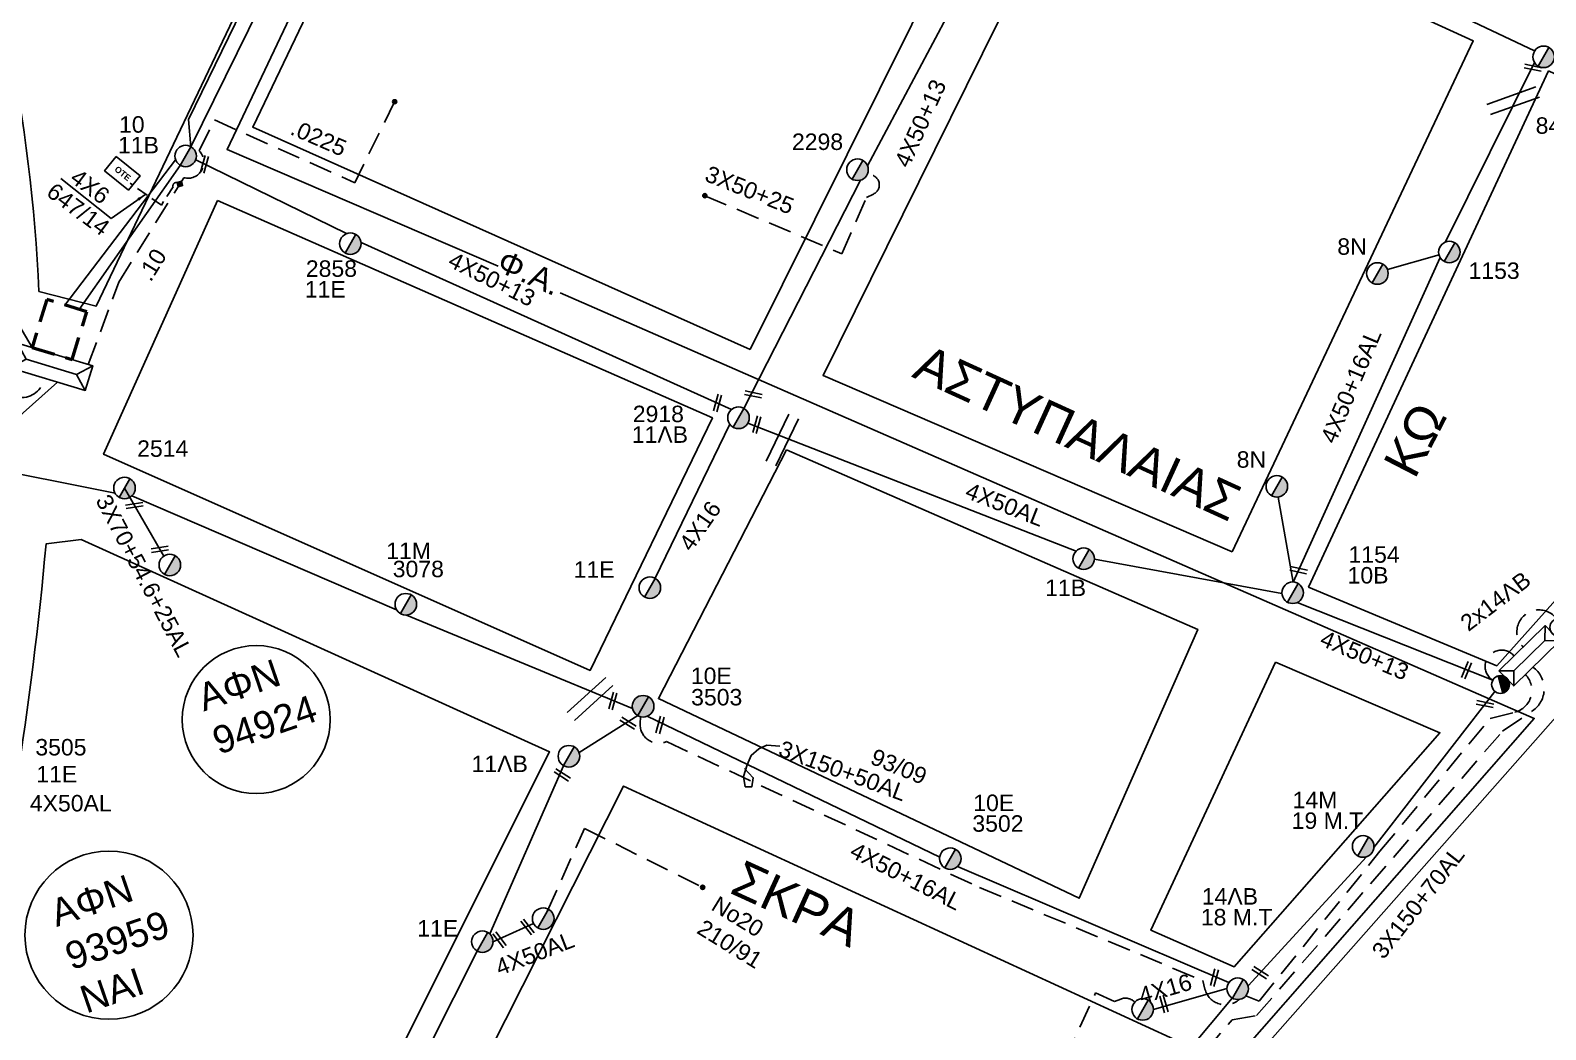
# Model space of a CAD drawing. Header units: millimetres. Extents: x 898 to 3196, y 765 to 1779.
# Drawn here: x 1435.7 to 1601.3, y 1280.9 to 1390.2 of the extents above; entities that cross this region are included whole.
import ezdxf
from ezdxf.enums import TextEntityAlignment as Align

# ---------------------------------------------------------------- set-up
doc = ezdxf.new("R2010")
doc.units = ezdxf.units.MM
doc.linetypes.add('DASHED', pattern=[19.05, 12.7, -6.35])
for name, color, linetype in [('Pillar', 7, 'Continuous'), ('Pillar OTE', 7, 'Continuous'), ('Άγνωστα', 7, 'Continuous'), ('Γέφυρες Εναερίου Δικτύου', 7, 'DASHED'), ('Γυμνά εναέρια ΧΤ (3Φ)   4x50AL', 7, 'Continuous'), ('Γυμνά εναέρια ΧΤ και ΦΟΠ (3Φ)   4x50+16AL', 7, 'Continuous'), ('Εναέρια παροχή ΧΤ 4x16', 7, 'SYN_LINE'), ('Επιγραφές - Σχήματα', 7, 'Continuous'), ('Καλώδια ΧΤ   3x150+50AL', 7, 'DASHED'), ('Καλώδια ΧΤ   3x150+70AL', 7, 'DASHED'), ('Καλώδια ΧΤ   3x48+38+16.5', 7, 'DASHED'), ('Καλώδια ΧΤ   3x50+25', 7, 'SYN_LINE'), ('Καλώδια ΧΤ   4x50+13', 7, 'SYN_LINE'), ('Μηχανική τομή', 7, 'Continuous'), ('Στύλος Ξύλινος', 7, 'Continuous'), ('Στύλος Ξύλινος @ 1', 7, 'Continuous'), ('Στύλος ΦΜ', 7, 'Continuous'), ('Στύλος ΦΜ @ 1', 7, 'Continuous'), ('Συνδέσεις', 7, 'Continuous'), ('Συνεστραμμένα ΧΤ   3x70+54.6+25AL', 7, 'SYN_LINE'), ('Τομή', 7, 'Continuous'), ('Υποσταθμός εναέριος 2 στύλων', 7, 'Continuous'), ('Υποσταθμός πόλεως', 7, 'Continuous'), ('Υπόβαθρο ΔΕΗ', 7, 'Continuous'), ('Υπόγεια Καλώδια Δικτύου ΧΤ   .10', 7, 'DASHED'), ('Υπόγεια καλώδια Παροχών ΧΤ   .0225', 7, 'DASHED'), ('Υπόγεια καλώδια Παροχών ΧΤ   4x6', 7, 'DASHED')]:
    doc.layers.add(name, color=color, linetype=linetype)
doc.styles.add('ar', font='arial.ttf')
doc.styles.get("Standard").update_dxf_attribs({"font": 'arial.ttf'})
doc.linetypes.add('SYN_LINE', pattern='A,0.5,-0.0001,["/\\/\\/\\/",Standard,S=0.1,R=0,X=0,Y=-0.05],-0.25', length=0.7501)
doc.dimstyles.new('ISO-25', dxfattribs={"dimtxt": 2.5, "dimasz": 2.5, "dimexe": 1.25, "dimexo": 0.625, "dimtad": 1, "dimtxsty": 'Standard', "dimcen": 2.5, "dimadec": 0, "dimazin": 0, "dimtfac": 1, "dimtmove": 0, "dimatfit": 3, "dimfxl": 1, "dimarcsym": 0})

# ---------------------------------------------------------------- blocks, each defined once
blk = doc.blocks.new('ΥΠΟΣΤΑΘΜΟΣ ΕΝΑΕΡΙΟΣ ΕΠΙ 2 ΣΤΥΛΩΝ')
at = {"layer": 'Υποσταθμός εναέριος 2 στύλων', "linetype": 'Continuous'}
for points in [[(-11.97, -2.11, 0.574793), (-8.45, -0.07, 0.268822), (-9.64, 1.98)], [(9.68, -2.15, 0.574793), (13.19, -0.1, 0.268822), (12.01, 1.95)]]:
    blk.add_hatch(color=256, dxfattribs=at).paths.add_polyline_path(points)
for p, q in [((-11.97, -2.11), (-9.64, 1.98)), ((9.68, -2.15), (12.01, 1.95))]:
    blk.add_line(p, q, dxfattribs=at)
for centre in [(-10.81, -0.07), (10.84, -0.1)]:
    blk.add_circle(centre, 2.36, dxfattribs=at)
at = {"layer": 'Υποσταθμός πόλεως', "linetype": 'Continuous', "ltscale": 40}
blk.add_lwpolyline([(-8.57, 2.82), (8.57, 2.82), (8.57, -2.82), (-8.57, -2.82)], close=True, dxfattribs=at)
for points in [[(-5.75, 0), (-8.57, 2.82)], [(-8.57, -2.82), (-5.75, 0)], [(-5.75, 0), (5.75, 0)], [(5.75, 0), (8.57, 2.82)], [(8.57, -2.82), (5.75, 0)]]:
    blk.add_lwpolyline(points, dxfattribs=at)
at = {"layer": 'Υποσταθμός εναέριος 2 στύλων', "ltscale": 40, "flags": 1}
for tag, p in [('ΜΕΤΑΣΧΗΜΑΤΙΣΜΟΣ', (14.09, 2.51)), ('ΙΣΧΥΣ', (14.07, -0.28)), ('ΑΡΙΘΜΟΣ', (14.19, -3))]:
    blk.add_attdef(tag, p, '', height=1.8, dxfattribs=at)
blk = doc.blocks.new('Pillar')
at = {"layer": 'Υποσταθμός πόλεως', "linetype": 'Continuous', "ltscale": 40}
blk.add_lwpolyline([(-8.57, 2.82), (8.57, 2.82), (8.57, -2.82), (-8.57, -2.82)], close=True, dxfattribs=at)
for points in [[(-5.75, 0), (-8.57, 2.82)], [(-8.57, -2.82), (-5.75, 0)], [(-5.75, 0), (5.75, 0)], [(5.75, 0), (8.57, 2.82)], [(8.57, -2.82), (5.75, 0)]]:
    blk.add_lwpolyline(points, dxfattribs=at)
at = {"layer": 'Pillar', "ltscale": 40}
blk.add_attdef('PILLAR', (-5.74, 3.71), '', height=2.52, dxfattribs=at)
blk = doc.blocks.new('ΥΠΑΡΧΩΝ ΤΣΙΜΕΝΤΕΝΙΟΣ ΣΤΥΛΟΣ')
at = {"layer": 'Στύλος ΦΜ'}
blk.add_hatch(color=7, dxfattribs=at).paths.add_polyline_path([(-1.29, -2.28, 0.574793), (2.62, 0, 0.268822), (1.3, 2.27)])
at = {"layer": 'Στύλος ΦΜ', "color": 7}
blk.add_line((-1.29, -2.28), (1.3, 2.27), dxfattribs=at)
blk.add_circle((0, 0), 2.62, dxfattribs=at)
at = {"layer": 'Στύλος ΦΜ', "flags": 4}
for tag, p in [('ΑΡΙΘΜΟΣ', (-4.68, 8.05)), ('ΤΥΠΟΣ', (-4.91, 3.03))]:
    blk.add_attdef(tag, p, '', height=4, dxfattribs=at)
blk = doc.blocks.new('ΥΠΑΡΧΩΝ ΞΥΛΙΝΟΣ ΣΤΥΛΟΣ')
at = {"layer": 'Στύλος Ξύλινος'}
h = blk.add_hatch(color=7, dxfattribs=at)
h.paths.add_polyline_path([(-2.62, 0, 0.270008), (-1.29, -2.28), (1.3, 2.27, 0.576266)])
h.paths.add_polyline_path([(-1.29, -2.28, 0.574793), (2.62, 0, 0.268822), (1.3, 2.27)])
at = {"layer": 'Στύλος Ξύλινος', "color": 7}
blk.add_line((-1.29, -2.28), (1.3, 2.27), dxfattribs=at)
blk.add_circle((0, 0), 2.62, dxfattribs=at)
at = {"layer": 'Στύλος Ξύλινος', "flags": 4}
for tag, p in [('ΑΡΙΘΜΟΣ', (-4.91, 8.6)), ('ΤΥΠΟΣ', (-4.85, 3.39))]:
    blk.add_attdef(tag, p, '', height=4, dxfattribs=at)
blk = doc.blocks.new('ΤΟΜΗ')
at = {"layer": 'Τομή', "ltscale": 40}
for p, q in [((-5.68, 0), (5.68, 0)), ((5.68, -2.33), (-5.68, -2.33))]:
    blk.add_line(p, q, dxfattribs=at)
blk = doc.blocks.new('A$C76D1674A')
at = {"layer": 'Τομή', "xscale": 0.5, "yscale": 0.5, "zscale": 0.5}
blk.add_blockref('ΤΟΜΗ', (2.84, 1.17), dxfattribs=at)
blk = doc.blocks.new('_ΣΥΝΔΕΣΗ')
at = {"layer": 'Συνδέσεις', "linetype": 'SYN_LINE', "ltscale": 40}
blk.add_hatch(color=256, dxfattribs=at).paths.add_polyline_path([(0.5, -0.01, 1), (-0.5, -0.01, 1)])
at = {"layer": 'Συνδέσεις'}
blk.add_circle((0, -0.01), 0.5, dxfattribs=at)
blk = doc.blocks.new('ΜΗΧΑΝΙΚΗ ΤΟΜΗ')
at = {"layer": 'Μηχανική τομή', "ltscale": 40}
for p, q in [((-1.89, 0.78), (1.89, 0.78)), ((1.89, 0), (-1.89, 0))]:
    blk.add_line(p, q, dxfattribs=at)
blk = doc.blocks.new('PILLAR ΟΤΕ')
at = {"layer": 'Pillar OTE', "ltscale": 40}
blk.add_lwpolyline([(-3.31, 2.02), (3.39, 2.02), (3.39, -1.99), (-3.31, -1.99)], close=True, dxfattribs=at)
at = {"layer": 'Pillar OTE', "insert": (-1.81, 0.71), "char_height": 1.3575, "width": 109.961, "attachment_point": 1}
blk.add_mtext('{\\fArial|b1|i0|c161|p34;OTE}', dxfattribs=at)
blk = doc.blocks.new('TSONTA XT1')
at = {"ltscale": 40}
h = blk.add_hatch(color=256, dxfattribs=at)
h.dxf.hatch_style = 1
h.paths.add_polyline_path([(595.96, 2487.66), (597.07, 2488.77), (595.96, 2489.87), (594.85, 2488.77)])
blk.add_lwpolyline([(594.85, 2488.77), (595.96, 2489.87), (597.07, 2488.77), (595.96, 2487.66)], close=True, dxfattribs=at)

msp = doc.modelspace()

# ---------------------------------------------------------------- linework, layer by layer
at = {"layer": 'Άγνωστα', "linetype": 'SYN_LINE', "ltscale": 5}
msp.add_lwpolyline([(1584.01, 1363.99), (1589.65, 1365.59)], dxfattribs=at)
at = {"layer": 'Άγνωστα', "linetype": 'SYN_LINE', "ltscale": 10}
msp.add_lwpolyline([(1572.07, 1339.12), (1573.69, 1329.83)], dxfattribs=at)
at = {"layer": 'Άγνωστα'}
for centre, radius in [((1460.35, 1314.79), 8.09), ((1444.25, 1291.22), 9.19)]:
    msp.add_circle(centre, radius, dxfattribs=at)
at = {"layer": 'Γέφυρες Εναερίου Δικτύου', "lineweight": 50, "ltscale": 0.2}
msp.add_lwpolyline([(1435.86, 1355.46), (1440.24, 1354.15), (1441.82, 1359.39), (1437.44, 1360.71)], close=True, dxfattribs=at)
at = {"layer": 'Γέφυρες Εναερίου Δικτύου', "color": 1, "ltscale": 0.2}
msp.add_lwpolyline([(1432.31, 1352.56, 0.974702), (1437.12, 1352.14)], format="xyb", dxfattribs=at)
at = {"layer": 'Γέφυρες Εναερίου Δικτύου', "color": 85, "linetype": 'Continuous'}
for points in [[(1429.36, 1343.46), (1438.62, 1351.69)], [(1429.36, 1342.65), (1444.92, 1339.54)], [(1446.75, 1339.25), (1475.69, 1326.79)], [(1476.76, 1326.22), (1501.49, 1316.02)]]:
    msp.add_lwpolyline(points, dxfattribs=at)
at = {"layer": 'Γέφυρες Εναερίου Δικτύου', "color": 1, "linetype": 'DASHED', "ltscale": 0.2}
msp.add_lwpolyline([(1548.81, 1277.7), (1552.11, 1284.9), (1554.18, 1283.95), (1554.85, 1284.23, -0.316223), (1556.38, 1283.89, 0.379485)], format="xyb", dxfattribs=at)
at = {"layer": 'Γυμνά εναέρια ΧΤ (3Φ)   4x50AL', "color": 30}
for points in [[(1514.1, 1347.21), (1549.97, 1333.22)], [(1551.98, 1332.34), (1572.48, 1328.56)]]:
    msp.add_lwpolyline(points, dxfattribs=at)
at = {"layer": 'Γυμνά εναέρια ΧΤ και ΦΟΠ (3Φ)   4x50+16AL', "color": 30}
for points in [[(1590.36, 1367.01), (1600.08, 1386.63)], [(1573.69, 1329.83), (1589.76, 1365.32)]]:
    msp.add_lwpolyline(points, dxfattribs=at)
at = {"layer": 'Γυμνά εναέρια ΧΤ και ΦΟΠ (3Φ)   4x50+16AL', "color": 1, "linetype": 'Continuous'}
for points in [[(1582.53, 1300.81), (1595.76, 1317.87)], [(1503.08, 1315.16), (1535.06, 1299.75)], [(1568.77, 1285.67), (1581.72, 1299.8)], [(1537.01, 1298.72), (1566.68, 1286.05)], [(1552.59, 1267.06), (1567.05, 1284.34)]]:
    msp.add_lwpolyline(points, dxfattribs=at)
at = {"layer": 'Γυμνά εναέρια ΧΤ και ΦΟΠ (3Φ)   4x50+16AL', "color": 27, "linetype": 'Continuous'}
for points in [[(1502.06, 1315.23), (1495.64, 1311.19)], [(1493.95, 1309.75), (1485.87, 1291.37)], [(1484.49, 1289.48), (1474.21, 1269.05)]]:
    msp.add_lwpolyline(points, dxfattribs=at)
at = {"layer": 'Εναέρια παροχή ΧΤ 4x16', "color": 27, "ltscale": 20}
msp.add_lwpolyline([(1503.96, 1330.24), (1512.13, 1347.09)], dxfattribs=at)
at = {"layer": 'Εναέρια παροχή ΧΤ 4x16', "color": 1, "ltscale": 20}
msp.add_lwpolyline([(1558.43, 1283.11), (1566.46, 1285.39)], dxfattribs=at)
at = {"layer": 'Επιγραφές - Σχήματα', "color": 27, "linetype": 'Continuous'}
msp.add_line((1486.13, 1290.45), (1490.66, 1292.51), dxfattribs=at)
at = {"layer": 'Επιγραφές - Σχήματα', "color": 85, "linetype": 'Continuous'}
for points in [[(1494.09, 1454.94), (1457.16, 1377.14), (1486.81, 1364.35)], [(1493.56, 1361.45), (1600.06, 1314.91), (1545.44, 1252.58)]]:
    msp.add_lwpolyline(points, dxfattribs=at)
at = {"layer": 'Επιγραφές - Σχήματα', "linetype": 'Continuous'}
msp.add_lwpolyline([(1517.57, 1311.88), (1516.16, 1312.01), (1515.28, 1311.61), (1514.47, 1310.87), (1514, 1309.86), (1513.6, 1308.58), (1513.8, 1307.44), (1514.54, 1307.44), (1514.68, 1308.44), (1513.73, 1309.45)], dxfattribs=at)
at = {"layer": 'Επιγραφές - Σχήματα', "color": 27, "linetype": 'DASHED', "ltscale": 0.2}
msp.add_lwpolyline([(1492.15, 1293.81), (1496.24, 1302.9), (1509.16, 1296.42)], dxfattribs=at)
at = {"layer": 'Επιγραφές - Σχήματα', "color": 85, "linetype": 'DASHED', "ltscale": 0.2}
msp.add_arc((1600.56, 1324.39), 2.4, 36.1385, 224.2109, dxfattribs=at)
at = {"layer": 'Επιγραφές - Σχήματα', "color": 30, "linetype": 'DASHED', "ltscale": 0.2}
msp.add_arc((1596.48, 1320.6), 1.79, 39.7771, 237.5262, dxfattribs=at)
at = {"layer": 'Καλώδια ΧΤ   3x150+50AL', "color": 173, "ltscale": 0.2}
msp.add_lwpolyline([(1519.44, 1228.32), (1520.12, 1228.17), (1525.36, 1234.53), (1539.26, 1249.68), (1567.03, 1281.97), (1569.71, 1282.42), (1596.6, 1313.54), (1599.86, 1315.74, 0.524376), (1599.92, 1320.52, -2.74723)], format="xyb", dxfattribs=at)
at = {"layer": 'Καλώδια ΧΤ   3x150+50AL', "color": 27, "ltscale": 0.2}
msp.add_lwpolyline([(1502.36, 1315.11), (1502.32, 1314.33, 0.559418), (1505.18, 1312.39), (1539.43, 1296.43), (1563.81, 1286.25), (1564.06, 1285.31, 0.561432), (1567.81, 1284.2, -1.861151)], format="xyb", dxfattribs=at)
at = {"layer": 'Καλώδια ΧΤ   3x150+70AL', "color": 27, "ltscale": 0.2}
msp.add_lwpolyline([(1568.52, 1284.58), (1570, 1284.02), (1583.19, 1300.39), (1595.24, 1314.92), (1597.92, 1315.59, 0.577992), (1599.1, 1319.71, 36.102604)], format="xyb", dxfattribs=at)
at = {"layer": 'Καλώδια ΧΤ   3x48+38+16.5', "color": 6, "linetype": 'Continuous'}
msp.add_lwpolyline([(1579.44, 1397.7), (1600.1, 1387.9)], dxfattribs=at)
at = {"layer": 'Καλώδια ΧΤ   3x50+25', "color": 27, "linetype": 'DASHED', "ltscale": 0.2}
msp.add_lwpolyline([(1509.39, 1372.07), (1524.38, 1365.72), (1527.06, 1371.89), (1527.82, 1372.25, 0.887743), (1527.12, 1374.35, 9.871372)], format="xyb", dxfattribs=at)
at = {"layer": 'Καλώδια ΧΤ   4x50+13', "color": 27, "linetype": 'Continuous'}
for points in [[(1536.11, 1392.09), (1527.18, 1375.33)], [(1470.2, 1367.93), (1453.73, 1376.01)], [(1526.4, 1373.77), (1513.66, 1348.81)], [(1512.32, 1348.7), (1471.81, 1366.97)]]:
    msp.add_lwpolyline(points, dxfattribs=at)
at = {"layer": 'Καλώδια ΧΤ   4x50+13', "color": 30, "linetype": 'Continuous', "ltscale": 20}
msp.add_lwpolyline([(1574.13, 1327.58), (1595.52, 1319.1)], dxfattribs=at)
at = {"layer": 'Συνεστραμμένα ΧΤ   3x70+54.6+25AL', "color": 173, "ltscale": 20}
for points in [[(1453.21, 1377.43), (1452.95, 1380.4), (1466.84, 1408.89)], [(1439.42, 1360.11), (1451.52, 1376.01)]]:
    msp.add_lwpolyline(points, dxfattribs=at)
at = {"layer": 'Συνεστραμμένα ΧΤ   3x70+54.6+25AL', "color": 30, "ltscale": 20}
for points in [[(1468.36, 1408.2), (1453.21, 1377.43)], [(1441, 1359.64), (1452.05, 1375.38)]]:
    msp.add_lwpolyline(points, dxfattribs=at)
at = {"layer": 'Συνεστραμμένα ΧΤ   3x70+54.6+25AL', "color": 133, "linetype": 'SYN_LINE', "ltscale": 15}
msp.add_lwpolyline([(1428.63, 1367.67), (1435.86, 1355.46)], dxfattribs=at)
at = {"layer": 'Συνεστραμμένα ΧΤ   3x70+54.6+25AL', "color": 85, "ltscale": 10}
msp.add_lwpolyline([(1445.95, 1340.11), (1450.23, 1332.67)], dxfattribs=at)
at = {"layer": 'Υπόβαθρο ΔΕΗ'}
for points in [[(1406.99, 1461.5), (1420.13, 1469.12), (1481.27, 1440.51), (1442.84, 1359.98), (1436.6, 1361.6, 0.074856), (1425.73, 1416.28, 0.027959), (1406.99, 1461.5, -0.934696)], [(1401.23, 1216.97, 0.102622), (1429.06, 1281.62, 0.033926), (1437.37, 1333.99), (1441.2, 1334.49), (1492.41, 1311.25), (1456.91, 1240.32), (1438.97, 1199.77), (1401.23, 1216.97)]]:
    msp.add_lwpolyline(points, format="xyb", dxfattribs=at)
for points in [[(1514.35, 1355.25), (1542.62, 1412.13), (1487.72, 1437.48), (1459.96, 1379.58)], [(1567.04, 1333.13), (1593.38, 1388.99), (1550.2, 1408.79), (1522.32, 1352.43)], [(1601.62, 1385.72), (1638.5, 1368.26), (1595.95, 1320.68), (1575.39, 1329.28)], [(1456.12, 1371.53), (1510.21, 1347.78), (1496.85, 1320.17), (1443.66, 1343.8)], [(1518.31, 1344.3), (1563.28, 1324.65), (1550.31, 1295.25), (1504.31, 1317.08)], [(1481.92, 1176.33), (1540.92, 1122.68), (1666.41, 1262.06), (1684.76, 1282.43), (1621.19, 1336.32), (1527.25, 1229.94)], [(1571.76, 1321.06), (1589.75, 1313.35), (1567.27, 1287.77), (1558.15, 1291.75)]]:
    msp.add_lwpolyline(points, close=True, dxfattribs=at)
for points in [[(1444.49, 1369.58), (1438.97, 1373.95)], [(1446.77, 1196.43), (1472.86, 1252.8), (1500.49, 1307.52), (1560.72, 1279.83), (1504.67, 1215.34), (1476.84, 1182.09), (1446.77, 1196.43)]]:
    msp.add_lwpolyline(points, dxfattribs=at)
at = {"layer": 'Υπόγεια Καλώδια Δικτύου ΧΤ   .10', "color": 27, "ltscale": 0.2}
msp.add_lwpolyline([(1441.99, 1353.62), (1445.32, 1362.63), (1452.43, 1374.04)], dxfattribs=at)
at = {"layer": 'Υπόγεια καλώδια Παροχών ΧΤ   .0225', "color": 27, "ltscale": 0.2}
msp.add_lwpolyline([(1475.48, 1382.34), (1471.12, 1373.49)], dxfattribs=at)
msp.add_lwpolyline([(1452.43, 1374.04, 0.767018), (1454.11, 1376.99), (1455.78, 1380.35), (1471.12, 1373.49)], format="xyb", dxfattribs=at)
at = {"layer": 'Υπόγεια καλώδια Παροχών ΧΤ   4x6', "color": 27, "linetype": 'DASHED', "ltscale": 0.1}
msp.add_lwpolyline([(1451.7, 1373.51, 0.553388), (1451.25, 1373.04), (1449.98, 1371.05), (1446.56, 1373.43)], format="xyb", dxfattribs=at)

# ---------------------------------------------------------------- block references
at = {"layer": 'Pillar', "xscale": 0.4999999999999952, "yscale": 0.4999999999999952, "zscale": 0.4999999999999952, "rotation": 343.2692666589398}
msp.add_blockref('Pillar', (1437.96, 1353.36), dxfattribs=at)
at = {"layer": 'Pillar OTE', "xscale": 0.5, "yscale": 0.5, "zscale": 0.5, "rotation": 320.9670756494521}
msp.add_blockref('PILLAR ΟΤΕ', (1445.69, 1374.53), dxfattribs=at)
at = {"layer": 'Γέφυρες Εναερίου Δικτύου', "color": 85, "linetype": 'Continuous', "lineweight": 50, "rotation": 42.27109209790408}
msp.add_blockref('A$C76D1674A', (1495.14, 1314.69), dxfattribs=at)
at = {"layer": 'Γυμνά εναέρια ΧΤ και ΦΟΠ (3Φ)   4x50+16AL', "color": 1, "linetype": 'Continuous', "lineweight": 50, "rotation": 64.18692355801993}
msp.add_blockref('A$C76D1674A', (1517.16, 1342.55), dxfattribs=at)
at = {"layer": 'Καλώδια ΧΤ   4x50+13', "color": 85, "linetype": 'Continuous', "lineweight": 50, "rotation": 19.81499515826721}
msp.add_blockref('A$C76D1674A', (1595.28, 1380.93), dxfattribs=at)
at = {"layer": 'Μηχανική τομή'}
for p, xscale, yscale, zscale, rotation in [((1599.96, 1386.25), 0.5000000000002528, 0.5000000000002528, 0.5000000000002528, 168.2027598292149), ((1454.5, 1375.56), 0.500000000000237, 0.500000000000237, 0.500000000000237, 254.5497800790658), ((1510.58, 1349.46), 0.500000000000237, 0.500000000000237, 0.500000000000237, 254.5497800790658), ((1514.72, 1350.53), 0.5000000000002528, 0.5000000000002528, 0.5000000000002528, 168.2027598292149), ((1514.88, 1347.08), 0.500000000000237, 0.500000000000237, 0.500000000000237, 254.5497800790658), ((1447, 1338.39), 0.5000000000001745, 0.5000000000001745, 0.5000000000001745, 188.9806321028941), ((1449.78, 1333.59), 0.5000000000001745, 0.5000000000001745, 0.5000000000001745, 188.9806321028941), ((1574.33, 1331.32), 0.5000000000002528, 0.5000000000002528, 0.5000000000002528, 168.2027598292149), ((1592.48, 1320.27), 0.5000000000002668, 0.5000000000002668, 0.5000000000002668, 247.2287489694363), ((1499.14, 1316.86), 0.500000000000237, 0.500000000000237, 0.500000000000237, 254.5497800790658), ((1594.71, 1316.67), 0.5000000000002528, 0.5000000000002528, 0.5000000000002528, 168.2027598292149), ((1500.89, 1314.24), 0.5000000000002277, 0.5000000000002277, 0.5000000000002277, 327.8475088791346), ((1504.3, 1314.25), 0.500000000000237, 0.500000000000237, 0.500000000000237, 254.5497800790658), ((1493.7, 1308.56), 0.5000000000002277, 0.5000000000002277, 0.5000000000002277, 327.8475088791346), ((1489.85, 1291.99), 0.5000000000002044, 0.5000000000002044, 0.5000000000002044, 307.6753751142599), ((1486.8, 1290.6), 0.5000000000002043, 0.5000000000002043, 0.5000000000002043, 307.6753751142599), ((1564.9, 1286.63), 0.500000000000237, 0.500000000000237, 0.500000000000237, 254.5497800790658), ((1569.98, 1286.96), 0.5000000000002277, 0.5000000000002277, 0.5000000000002277, 327.8475088791346), ((1559.38, 1283.63), 0.5000000000002872, 0.5000000000002872, 0.5000000000002872, 286.504213018142)]:
    msp.add_blockref('ΜΗΧΑΝΙΚΗ ΤΟΜΗ', p, dxfattribs=dict(at, xscale=xscale, yscale=yscale, zscale=zscale, rotation=rotation))
at = {"layer": 'Στύλος Ξύλινος @ 1', "ltscale": 40}
ref = msp.add_blockref('ΥΠΑΡΧΩΝ ΞΥΛΙΝΟΣ ΣΤΥΛΟΣ', (1502.64, 1316.25), dxfattribs=dict(at, xscale=0.4499999999998181, yscale=0.4499999999998181, zscale=0.4499999999998181))
ref.add_attrib('ΤΥΠΟΣ', '3503', (1507.89, 1316.34), dxfattribs={"layer": 'Στύλος Ξύλινος', "height": 1.8, "flags": 4})
ref.add_attrib('ΑΡΙΘΜΟΣ', '10E', (1507.86, 1318.68), dxfattribs={"layer": 'Στύλος Ξύλινος', "height": 1.8, "flags": 4})
at = {"layer": 'Στύλος ΦΜ @ 1', "ltscale": 40}
ref = msp.add_blockref('ΥΠΑΡΧΩΝ ΤΣΙΜΕΝΤΕΝΙΟΣ ΣΤΥΛΟΣ', (1601.08, 1387.25), dxfattribs=dict(at, xscale=0.4499999999998181, yscale=0.4499999999998181, zscale=0.4499999999998181))
ref.add_attrib('ΤΥΠΟΣ', '847', (1600.21, 1378.84), dxfattribs={"layer": 'Στύλος ΦΜ', "height": 1.8, "flags": 4})
ref = msp.add_blockref('ΥΠΑΡΧΩΝ ΤΣΙΜΕΝΤΕΝΙΟΣ ΣΤΥΛΟΣ', (1452.63, 1376.41), dxfattribs=dict(at, xscale=0.4499999999998181, yscale=0.4499999999998181, zscale=0.4499999999998181))
ref.add_attrib('ΤΥΠΟΣ', '11B', (1445.24, 1376.7), dxfattribs={"layer": 'Στύλος ΦΜ', "height": 1.8, "flags": 4})
ref.add_attrib('ΑΡΙΘΜΟΣ', '10', (1445.35, 1378.96), dxfattribs={"layer": 'Στύλος ΦΜ', "height": 1.8, "flags": 4})
ref = msp.add_blockref('ΥΠΑΡΧΩΝ ΤΣΙΜΕΝΤΕΝΙΟΣ ΣΤΥΛΟΣ', (1526.08, 1374.91), dxfattribs=dict(at, xscale=0.4499999999998181, yscale=0.4499999999998181, zscale=0.4499999999998181))
ref.add_attrib('ΤΥΠΟΣ', '2298', (1518.91, 1377.07), dxfattribs={"layer": 'Στύλος ΦΜ', "height": 1.8, "flags": 4})
ref = msp.add_blockref('ΥΠΑΡΧΩΝ ΤΣΙΜΕΝΤΕΝΙΟΣ ΣΤΥΛΟΣ', (1470.64, 1366.83), dxfattribs=dict(at, xscale=0.4499999999998181, yscale=0.4499999999998181, zscale=0.4499999999998181))
ref.add_attrib('ΤΥΠΟΣ', '11E', (1465.66, 1360.94), dxfattribs={"layer": 'Στύλος ΦΜ', "height": 1.8, "flags": 4})
ref.add_attrib('ΑΡΙΘΜΟΣ', '2858', (1465.77, 1363.2), dxfattribs={"layer": 'Στύλος ΦΜ', "height": 1.8, "flags": 4})
ref = msp.add_blockref('ΥΠΑΡΧΩΝ ΤΣΙΜΕΝΤΕΝΙΟΣ ΣΤΥΛΟΣ', (1582.91, 1363.57), dxfattribs=dict(at, xscale=0.4499999999998181, yscale=0.4499999999998181, zscale=0.4499999999998181))
ref.add_attrib('ΤΥΠΟΣ', '8N', (1578.53, 1365.61), dxfattribs={"layer": 'Στύλος ΦΜ', "height": 1.8, "flags": 4})
ref = msp.add_blockref('ΥΠΑΡΧΩΝ ΤΣΙΜΕΝΤΕΝΙΟΣ ΣΤΥΛΟΣ', (1590.78, 1365.91), dxfattribs=dict(at, xscale=0.4499999999998181, yscale=0.4499999999998181, zscale=0.4499999999998181))
ref.add_attrib('ΤΥΠΟΣ', '1153', (1592.87, 1362.97), dxfattribs={"layer": 'Στύλος ΦΜ', "height": 1.8, "flags": 4})
ref = msp.add_blockref('ΥΠΑΡΧΩΝ ΤΣΙΜΕΝΤΕΝΙΟΣ ΣΤΥΛΟΣ', (1513.07, 1347.79), dxfattribs=dict(at, xscale=0.4499999999998181, yscale=0.4499999999998181, zscale=0.4499999999998181))
ref.add_attrib('ΤΥΠΟΣ', '11ΛB', (1501.4, 1345.05), dxfattribs={"layer": 'Στύλος ΦΜ', "height": 1.8, "flags": 4})
ref.add_attrib('ΑΡΙΘΜΟΣ', '2918', (1501.51, 1347.31), dxfattribs={"layer": 'Στύλος ΦΜ', "height": 1.8, "flags": 4})
ref = msp.add_blockref('ΥΠΑΡΧΩΝ ΤΣΙΜΕΝΤΕΝΙΟΣ ΣΤΥΛΟΣ', (1445.95, 1340.11), dxfattribs=dict(at, xscale=0.4499999999998181, yscale=0.4499999999998181, zscale=0.4499999999998181))
ref.add_attrib('ΤΥΠΟΣ', '2514', (1447.33, 1343.52), dxfattribs={"layer": 'Στύλος ΦΜ', "height": 1.8, "flags": 4})
ref = msp.add_blockref('ΥΠΑΡΧΩΝ ΤΣΙΜΕΝΤΕΝΙΟΣ ΣΤΥΛΟΣ', (1571.92, 1340.29), dxfattribs=dict(at, xscale=0.4499999999998181, yscale=0.4499999999998181, zscale=0.4499999999998181))
ref.add_attrib('ΤΥΠΟΣ', '8N', (1567.53, 1342.33), dxfattribs={"layer": 'Στύλος ΦΜ', "height": 1.8, "flags": 4})
ref = msp.add_blockref('ΥΠΑΡΧΩΝ ΤΣΙΜΕΝΤΕΝΙΟΣ ΣΤΥΛΟΣ', (1476.7, 1327.4), dxfattribs=dict(at, xscale=0.4499999999998181, yscale=0.4499999999998181, zscale=0.4499999999998181))
ref.add_attrib('ΤΥΠΟΣ', '3078', (1475.27, 1330.36), dxfattribs={"layer": 'Στύλος ΦΜ', "height": 1.8, "flags": 4})
ref.add_attrib('ΑΡΙΘΜΟΣ', '11M', (1474.56, 1332.35), dxfattribs={"layer": 'Στύλος ΦΜ', "height": 1.8, "flags": 4})
ref = msp.add_blockref('ΥΠΑΡΧΩΝ ΤΣΙΜΕΝΤΕΝΙΟΣ ΣΤΥΛΟΣ', (1550.8, 1332.38), dxfattribs=dict(at, xscale=0.4499999999998181, yscale=0.4499999999998181, zscale=0.4499999999998181))
ref.add_attrib('ΤΥΠΟΣ', '11B', (1546.59, 1328.3), dxfattribs={"layer": 'Στύλος ΦΜ', "height": 1.8, "flags": 4})
ref = msp.add_blockref('ΥΠΑΡΧΩΝ ΤΣΙΜΕΝΤΕΝΙΟΣ ΣΤΥΛΟΣ', (1573.65, 1328.66), dxfattribs=dict(at, xscale=0.4499999999998181, yscale=0.4499999999998181, zscale=0.4499999999998181))
ref.add_attrib('ΤΥΠΟΣ', '10B', (1579.65, 1329.67), dxfattribs={"layer": 'Στύλος ΦΜ', "height": 1.8, "flags": 4})
ref.add_attrib('ΑΡΙΘΜΟΣ', '1154', (1579.75, 1331.94), dxfattribs={"layer": 'Στύλος ΦΜ', "height": 1.8, "flags": 4})
at = {"layer": 'Στύλος ΦΜ @ 1', "ltscale": 40, "xscale": 0.4499999999998181, "yscale": 0.4499999999998181, "zscale": 0.4499999999998181}
for p in [(1450.9, 1331.69), (1491.72, 1293.03), (1557.25, 1283.1)]:
    msp.add_blockref('ΥΠΑΡΧΩΝ ΤΣΙΜΕΝΤΕΝΙΟΣ ΣΤΥΛΟΣ', p, dxfattribs=at)
at = {"layer": 'Στύλος ΦΜ @ 1', "ltscale": 40}
ref = msp.add_blockref('ΥΠΑΡΧΩΝ ΤΣΙΜΕΝΤΕΝΙΟΣ ΣΤΥΛΟΣ', (1503.38, 1329.21), dxfattribs=dict(at, xscale=0.4499999999998181, yscale=0.4499999999998181, zscale=0.4499999999998181))
ref.add_attrib('ΤΥΠΟΣ', '11E', (1495.05, 1330.3), dxfattribs={"layer": 'Στύλος ΦΜ', "height": 1.8, "flags": 4})
ref = msp.add_blockref('ΥΠΑΡΧΩΝ ΤΣΙΜΕΝΤΕΝΙΟΣ ΣΤΥΛΟΣ', (1432.89, 1312.29), dxfattribs=dict(at, xscale=0.4499999999998181, yscale=0.4499999999998181, zscale=0.4499999999998181))
ref.add_attrib('ΤΥΠΟΣ', '11E', (1436.31, 1307.93), dxfattribs={"layer": 'Στύλος ΦΜ', "height": 1.8, "flags": 4})
ref.add_attrib('ΑΡΙΘΜΟΣ', '3505', (1436.2, 1310.87), dxfattribs={"layer": 'Στύλος ΦΜ', "height": 1.8, "flags": 4})
ref = msp.add_blockref('ΥΠΑΡΧΩΝ ΤΣΙΜΕΝΤΕΝΙΟΣ ΣΤΥΛΟΣ', (1494.53, 1310.78), dxfattribs=dict(at, xscale=0.4499999999998181, yscale=0.4499999999998181, zscale=0.4499999999998181))
ref.add_attrib('ΤΥΠΟΣ', '11ΛB', (1483.89, 1309.05), dxfattribs={"layer": 'Στύλος ΦΜ', "height": 1.8, "flags": 4})
ref = msp.add_blockref('ΥΠΑΡΧΩΝ ΤΣΙΜΕΝΤΕΝΙΟΣ ΣΤΥΛΟΣ', (1536.22, 1299.59), dxfattribs=dict(at, xscale=0.4499999999998181, yscale=0.4499999999998181, zscale=0.4499999999998181))
ref.add_attrib('ΤΥΠΟΣ', '3502', (1538.63, 1302.53), dxfattribs={"layer": 'Στύλος ΦΜ', "height": 1.8, "flags": 4})
ref.add_attrib('ΑΡΙΘΜΟΣ', '10E', (1538.73, 1304.79), dxfattribs={"layer": 'Στύλος ΦΜ', "height": 1.8, "flags": 4})
ref = msp.add_blockref('ΥΠΑΡΧΩΝ ΤΣΙΜΕΝΤΕΝΙΟΣ ΣΤΥΛΟΣ', (1581.35, 1300.92), dxfattribs=dict(at, xscale=0.4499999999998181, yscale=0.4499999999998181, zscale=0.4499999999998181))
ref.add_attrib('ΤΥΠΟΣ', '19 M.T', (1573.54, 1302.84), dxfattribs={"layer": 'Στύλος ΦΜ', "height": 1.8, "flags": 4})
ref.add_attrib('ΑΡΙΘΜΟΣ', '14M', (1573.64, 1305.1), dxfattribs={"layer": 'Στύλος ΦΜ', "height": 1.8, "flags": 4})
ref = msp.add_blockref('ΥΠΑΡΧΩΝ ΤΣΙΜΕΝΤΕΝΙΟΣ ΣΤΥΛΟΣ', (1567.64, 1285.36), dxfattribs=dict(at, xscale=0.4499999999998181, yscale=0.4499999999998181, zscale=0.4499999999998181))
ref.add_attrib('ΤΥΠΟΣ', '18 M.T', (1563.61, 1292.29), dxfattribs={"layer": 'Στύλος ΦΜ', "height": 1.8, "flags": 4})
ref.add_attrib('ΑΡΙΘΜΟΣ', '14ΛB', (1563.71, 1294.56), dxfattribs={"layer": 'Στύλος ΦΜ', "height": 1.8, "flags": 4})
ref = msp.add_blockref('ΥΠΑΡΧΩΝ ΤΣΙΜΕΝΤΕΝΙΟΣ ΣΤΥΛΟΣ', (1485.07, 1290.51), dxfattribs=dict(at, xscale=0.4499999999998181, yscale=0.4499999999998181, zscale=0.4499999999998181))
ref.add_attrib('ΤΥΠΟΣ', '11E', (1477.95, 1291.07), dxfattribs={"layer": 'Στύλος ΦΜ', "height": 1.8, "flags": 4})
at = {"layer": 'Συνδέσεις', "xscale": 0.4500000000000455, "yscale": 0.4500000000000455, "zscale": 0.4500000000000455}
for p in [(1475.48, 1382.35), (1509.39, 1372.08), (1509.15, 1296.45)]:
    msp.add_blockref('_ΣΥΝΔΕΣΗ', p, dxfattribs=at)
at = {"layer": 'Συνδέσεις', "xscale": 0.3075184835441075, "yscale": 0.3075184835441075, "zscale": 0.3075184835441075, "rotation": 330.3660746966409}
msp.add_blockref('TSONTA XT1', (914.27, 798.73), dxfattribs=at)
at = {"layer": 'Υποσταθμός εναέριος 2 στύλων', "xscale": 0.4121525801836734, "yscale": 0.4121525801836734, "zscale": 0.4121525801836734, "rotation": 44.47192097036586}
msp.add_blockref('ΥΠΟΣΤΑΘΜΟΣ ΕΝΑΕΡΙΟΣ ΕΠΙ 2 ΣΤΥΛΩΝ', (1599.53, 1321.77), dxfattribs=at)

# ---------------------------------------------------------------- texts
at = {"layer": 'Γυμνά εναέρια ΧΤ (3Φ)   4x50AL', "linetype": 'Continuous'}
msp.add_text('4X50AL', height=1.8, rotation=338.6659, dxfattribs=at).set_placement((1542.2, 1338.31), align=Align.MIDDLE)
at = {"layer": 'Γυμνά εναέρια ΧΤ (3Φ)   4x50AL', "linetype": 'Continuous', "insert": (1435.6, 1306.55), "char_height": 1.8, "width": 11.6169, "attachment_point": 1, "style": 'ar'}
msp.add_mtext('4Χ50AL', dxfattribs=at)
at = {"layer": 'Γυμνά εναέρια ΧΤ (3Φ)   4x50AL', "linetype": 'Continuous', "insert": (1486.3, 1288.44), "char_height": 1.8, "width": 11.6169, "attachment_point": 1, "rotation": 21.1831, "style": 'ar'}
msp.add_mtext('4Χ50AL', dxfattribs=at)
at = {"layer": 'Γυμνά εναέρια ΧΤ και ΦΟΠ (3Φ)   4x50+16AL', "linetype": 'Continuous'}
for rotation, p in [(67.2202, (1580.02, 1351.27)), (332.9696, (1531.39, 1297.67))]:
    msp.add_text('4X50+16AL', height=1.8, rotation=rotation, dxfattribs=at).set_placement(p, align=Align.MIDDLE)
at = {"layer": 'Εναέρια παροχή ΧΤ 4x16', "linetype": 'Continuous'}
for rotation, p in [(55.0741, (1508.86, 1335.97)), (16.1195, (1559.72, 1285.37))]:
    msp.add_text('4X16', height=1.8, rotation=rotation, dxfattribs=at).set_placement(p, align=Align.MIDDLE)
at = {"layer": 'Επιγραφές - Σχήματα', "color": 85, "linetype": 'Continuous', "insert": (1487.49, 1366.23), "char_height": 2.5, "width": 5.0748, "attachment_point": 1, "rotation": 335.9933, "style": 'ar'}
msp.add_mtext('Φ.A.', dxfattribs=at)
at = {"layer": 'Επιγραφές - Σχήματα', "linetype": 'Continuous', "attachment_point": 1, "style": 'ar'}
for s, insert, char_height, width, rotation in [('ΑΣΤΥΠΑΛΑΙΑΣ', (1533.57, 1355.94), 4, 36.5107, 335.4468), ('ΚΩ', (1583.43, 1342.8), 4, 34.0686, 62.6888), ('2x14ΛΒ', (1591.77, 1325.79), 1.8, 13.4173, 37.2553), ('\\P93/09', (1529.16, 1314.46), 1.8, 15.5652, 337.8227), ('ΣΚΡΑ', (1513.63, 1299.53), 4, 36.5107, 335.4468), ('Νο20\\P210/91', (1510.9, 1295.6), 1.8, 15.5652, 328.3619)]:
    msp.add_mtext(s, dxfattribs=dict(at, insert=insert, char_height=char_height, width=width, rotation=rotation))
at = {"layer": 'Επιγραφές - Σχήματα', "char_height": 3, "width": 157.7424, "attachment_point": 1, "rotation": 18.9876}
for s, insert in [('ΑΦΝ\\P94924', (1453.63, 1318.5)), ('ΑΦΝ\\P93959\\PΝΑΙ', (1437.53, 1294.93))]:
    msp.add_mtext(s, dxfattribs=dict(at, insert=insert))
at = {"layer": 'Καλώδια ΧΤ   3x150+50AL', "linetype": 'Continuous'}
msp.add_text('3X150+50AL', height=1.8, rotation=339.8076, dxfattribs=at).set_placement((1524.47, 1309.2), align=Align.MIDDLE)
at = {"layer": 'Καλώδια ΧΤ   3x150+70AL', "linetype": 'Continuous'}
msp.add_text('3X150+70AL', height=1.8, rotation=52.1009, dxfattribs=at).set_placement((1587.36, 1294.79), align=Align.MIDDLE)
at = {"layer": 'Καλώδια ΧΤ   3x50+25', "linetype": 'Continuous'}
msp.add_text('3X50+25', height=1.8, rotation=338.2158, dxfattribs=at).set_placement((1514.29, 1372.7), align=Align.MIDDLE)
at = {"layer": 'Καλώδια ΧΤ   4x50+13', "linetype": 'Continuous'}
for rotation, p in [(65.8238, (1532.94, 1379.99)), (333.4549, (1486.11, 1362.95)), (337.2354, (1581.51, 1321.83))]:
    msp.add_text('4X50+13', height=1.8, rotation=rotation, dxfattribs=at).set_placement(p, align=Align.MIDDLE)
at = {"layer": 'Συνεστραμμένα ΧΤ   3x70+54.6+25AL', "linetype": 'Continuous'}
msp.add_text('3X70+54.6+25AL', height=1.8, rotation=297.7046, dxfattribs=at).set_placement((1448.09, 1330.53), align=Align.MIDDLE)
at = {"layer": 'Υπόγεια Καλώδια Δικτύου ΧΤ   .10', "linetype": 'Continuous'}
msp.add_text('.10', height=1.8, rotation=58.3702, dxfattribs=at).set_placement((1448.96, 1364.52), align=Align.MIDDLE)
at = {"layer": 'Υπόγεια καλώδια Παροχών ΧΤ   .0225', "linetype": 'Continuous'}
for s, rotation, p in [('.0225', 336.4782, (1467.18, 1378.4)), ('647/14', 323.2669, (1440.92, 1370.62)), ('4X6', 323.2669, (1442.19, 1373.09))]:
    msp.add_text(s, height=1.8, rotation=rotation, dxfattribs=at).set_placement(p, align=Align.MIDDLE)

# ---------------------------------------------------------------- leaders
at = {"layer": 'Επιγραφές - Σχήματα', "ltscale": 40}
msp.add_leader([(1448.27, 1372.24), (1444.49, 1369.58)], dimstyle='ISO-25', override={"dimasz": 1, "dimtad": 0}, dxfattribs=at)

doc.saveas('drawing.dxf')
